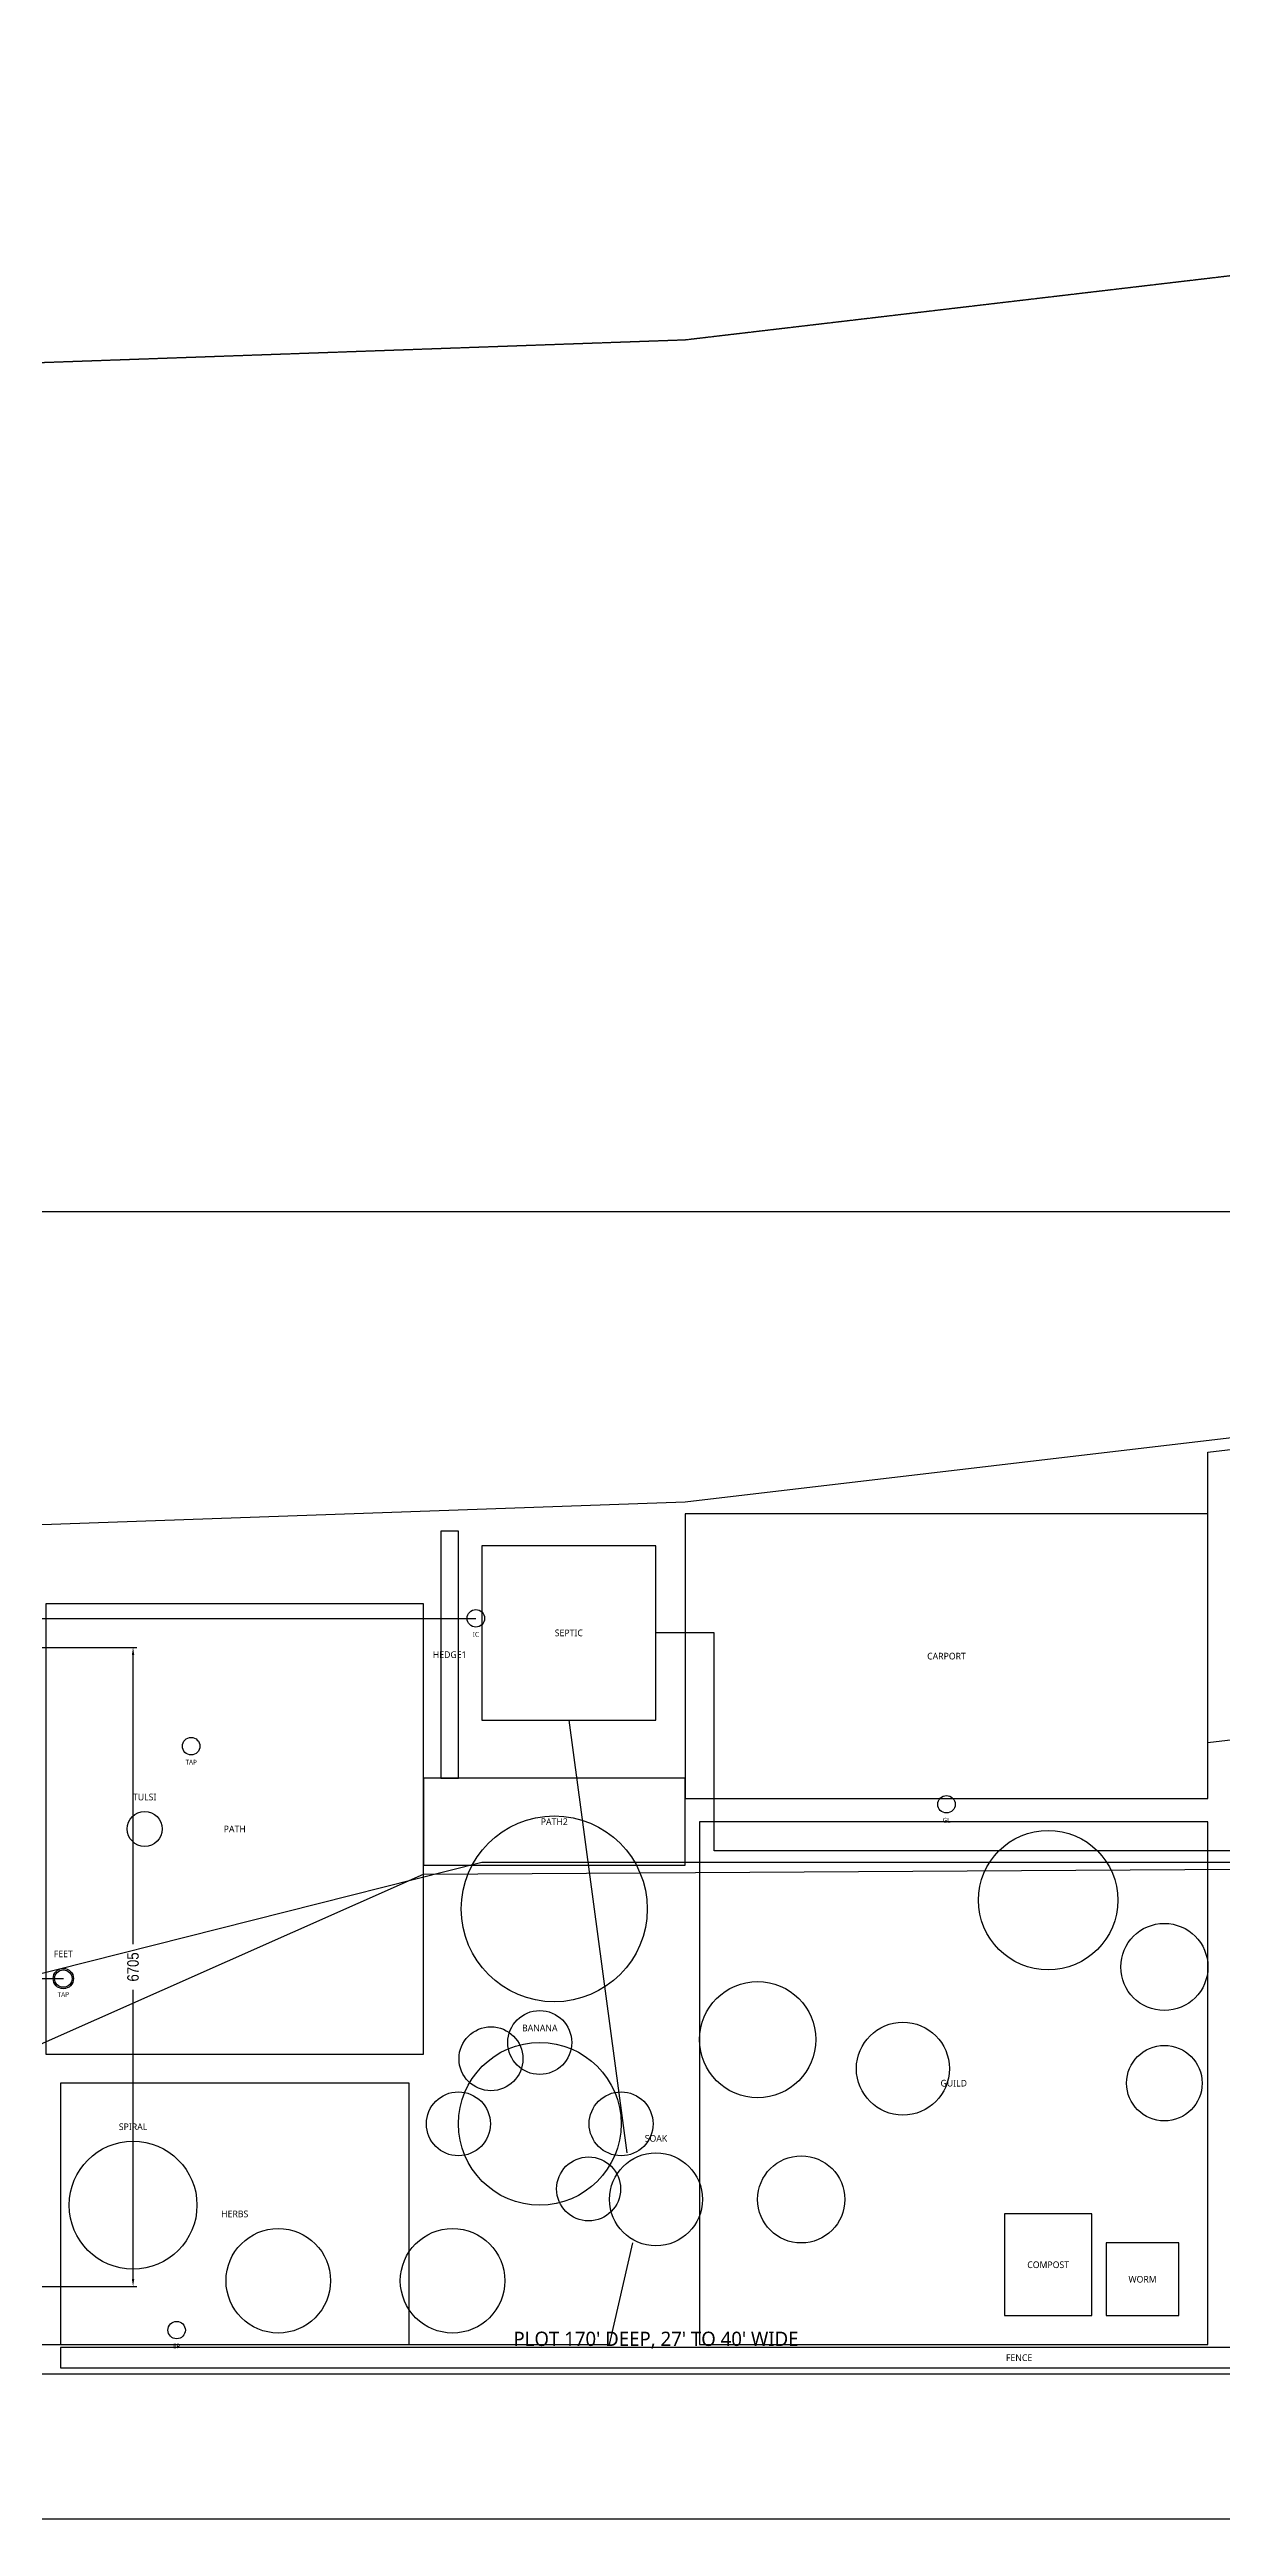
# Model space of a CAD drawing. Header units: millimetres. Extents: x 1402 to 55543, y -1603 to 24384.
# Drawn here: x 21069 to 33376, y -1603 to 24384 of the extents above; entities that cross this region are included whole.
import ezdxf
from ezdxf.enums import TextEntityAlignment as Align

# ---------------------------------------------------------------- set-up
doc = ezdxf.new("R2010")
doc.units = ezdxf.units.MM
doc.linetypes.add('DASHED', pattern=[1.524, 1.27, -0.254])
for name, color, linetype in [('A-ANNO-DIMS', 1, 'Continuous'), ('A-ANNO-TEXT', 7, 'Continuous'), ('A-SITE', 8, 'Continuous'), ('C-PROP', 1, 'Continuous'), ('C-PROP-SETB', 8, 'DASHED'), ('E-LITE', 2, 'Continuous'), ('E-POWR', 1, 'Continuous'), ('L-PLNT', 94, 'Continuous'), ('P-DOMW', 5, 'Continuous'), ('P-FIXT', 4, 'Continuous'), ('P-SANR', 34, 'Continuous'), ('P-SANR-GREY', 94, 'Continuous'), ('P-STRM', 140, 'Continuous')]:
    doc.layers.add(name, color=color, linetype=linetype)
doc.styles.add('OpenSans', font='OpenSans-Regular.ttf')
doc.styles.add('OpenSansCondensed-Light', font='OpenSansCondensed-Light.ttf')
doc.dimstyles.get("Standard").update_dxf_attribs({"dimtxt": 2.5, "dimasz": 2.5, "dimexe": 1.25, "dimexo": 0.625, "dimtad": 1, "dimcen": 2.5, "dimazin": 3, "dimtfac": 1, "dimtmove": 0, "dimatfit": 3})

# ---------------------------------------------------------------- blocks, each defined once
blk = doc.blocks.new('_CLOSEDFILLED')
at = {"color": 0, "linetype": 'BYBLOCK'}
blk.add_solid([(-1, 0.16), (0, 0), (-1, -0.16)], dxfattribs=at)
blk = doc.blocks.new('*D2')
for p, q in [((20461.6, 7620), (21985.6, 7620)), ((21945.6, 4507.2), (21945.6, 7540)), ((21945.6, 994.4), (21945.6, 4027.2)), ((20461.6, 914.4), (21985.6, 914.4))]:
    blk.add_line(p, q)
at = {"layer": 'Defpoints'}
for p in [(20421.6, 7620), (20421.6, 914.4), (21945.6, 914.4)]:
    blk.add_point(p, dxfattribs=at)
at = {"layer": 'A-ANNO-DIMS', "xscale": 80, "yscale": 80}
for p, rotation in [((21945.6, 7620), 90), ((21945.6, 914.4), 270)]:
    blk.add_blockref('_CLOSEDFILLED', p, dxfattribs=dict(at, rotation=rotation))
at = {"layer": 'A-ANNO-DIMS', "insert": (21945.6, 4267.2), "char_height": 120, "attachment_point": 5, "rotation": 90, "style": 'OpenSansCondensed-Light'}
blk.add_mtext('6705', dxfattribs=at)
blk = doc.blocks.new('*D15')
for p, q in [((20421.6, 874.4), (20421.6, -1564)), ((53644.8, 874.4), (53644.8, -1564)), ((20501.6, -1524), (36733.2, -1524)), ((37333.2, -1524), (53564.8, -1524))]:
    blk.add_line(p, q)
at = {"layer": 'Defpoints'}
for p in [(20421.6, 914.4), (53644.8, 914.4), (20421.6, -1524)]:
    blk.add_point(p, dxfattribs=at)
at = {"layer": 'A-ANNO-DIMS', "xscale": 80, "yscale": 80, "rotation": 180}
blk.add_blockref('_CLOSEDFILLED', (20421.6, -1524), dxfattribs=at)
at = {"layer": 'A-ANNO-DIMS', "xscale": 80, "yscale": 80}
blk.add_blockref('_CLOSEDFILLED', (53644.8, -1524), dxfattribs=at)
at = {"layer": 'A-ANNO-DIMS', "insert": (37033.2, -1524), "char_height": 120, "attachment_point": 5, "style": 'OpenSansCondensed-Light'}
blk.add_mtext('33225', dxfattribs=at)

msp = doc.modelspace()

# ---------------------------------------------------------------- linework, layer by layer
at = {"layer": 'A-SITE'}
for points in [[(33223.2, 9667.539), (36576, 10061.986), (42672, 10779.162), (48768, 11496.339), (53644.8, 12070.08), (53644.8, 9022.08), (48768, 8448.339), (42672, 7731.162), (36576, 7013.986), (33223.2, 6619.539)], [(25176.48, 6248.4), (25359.36, 6248.4), (25359.36, 8839.2), (25176.48, 8839.2)], [(27736.8, 6035.04), (33223.2, 6035.04), (33223.2, 9022.08), (27736.8, 9022.08)], [(25603.2, 6858), (27432, 6858), (27432, 8686.8), (25603.2, 8686.8)], [(21031.2, 3352.8), (24993.6, 3352.8), (24993.6, 8077.2), (21031.2, 8077.2)], [(24993.6, 5334), (27736.8, 5334), (27736.8, 6248.4), (24993.6, 6248.4)], [(27889.2, 304.8), (33223.2, 304.8), (33223.2, 5791.2), (27889.2, 5791.2)], [(21183.6, 304.8), (24841.2, 304.8), (24841.2, 3048), (21183.6, 3048)], [(31089.6, 609.6), (32004, 609.6), (32004, 1676.4), (31089.6, 1676.4)], [(32156.4, 609.6), (32918.4, 609.6), (32918.4, 1371.6), (32156.4, 1371.6)], [(21183.6, 60.96), (41300.4, 60.96), (41300.4, 274.32), (21183.6, 274.32)]]:
    msp.add_lwpolyline(points, close=True, dxfattribs=at)
for centre, radius in [((22067.52, 5715), 182.88), ((21214.08, 4145.28), 106.68), ((26212.8, 2621.28), 853.44), ((21945.6, 1767.84), 670.56), ((27432, 1828.8), 487.68)]:
    msp.add_circle(centre, radius, dxfattribs=at)
at = {"layer": 'C-PROP'}
msp.add_lwpolyline([(1828.8, 0), (53644.8, 0), (53644.8, 12192), (27736.8, 9144), (1828.8, 8229.6)], close=True, dxfattribs=at)
at = {"layer": 'C-PROP-SETB'}
msp.add_lwpolyline([(1828.8, 12192), (53644.8, 12192), (53644.8, 24384), (27736.8, 21336), (1828.8, 20421.6)], close=True, dxfattribs=at)
at = {"layer": 'E-LITE'}
msp.add_circle((30480, 5974.08), 91.44, dxfattribs=at)
at = {"layer": 'E-POWR'}
msp.add_circle((22402.8, 457.2), 91.44, dxfattribs=at)
at = {"layer": 'L-PLNT'}
for centre, radius in [((26365.2, 4876.8), 975.36), ((31546.8, 4968.24), 731.52), ((32766, 4267.2), 457.2), ((28498.8, 3505.2), 609.6), ((25700.736, 3304.032), 335.28), ((26212.8, 3474.72), 335.28), ((30022.8, 3200.4), 487.68), ((32766, 3048), 396.24), ((25359.36, 2621.28), 335.28), ((27066.24, 2621.28), 335.28), ((26724.864, 1938.528), 335.28), ((28956, 1828.8), 457.2), ((23469.6, 975.36), 548.64), ((25298.4, 975.36), 548.64)]:
    msp.add_circle(centre, radius, dxfattribs=at)
at = {"layer": 'P-DOMW'}
for points in [[(47853.6, 5943.6), (47853.6, 5364.48), (25603.2, 5364.48), (20787.36, 4145.28), (20787.36, 701.04), (12893.04, 701.04), (12893.04, 914.4)], [(20787.36, 4145.28), (21214.08, 4145.28)]]:
    msp.add_lwpolyline(points, dxfattribs=at)
at = {"layer": 'P-FIXT'}
for centre in [(25542.24, 7924.8), (22555.2, 6583.68), (21214.08, 4145.28)]:
    msp.add_circle(centre, 91.44, dxfattribs=at)
at = {"layer": 'P-SANR'}
for points in [[(10271.76, 2377.44), (10271.76, 548.64), (3840.48, 548.64), (3840.48, 7924.8), (25542.24, 7924.8)], [(47304.96, 3352.8), (47304.96, 5486.4), (28041.6, 5486.4), (28041.6, 7772.4), (27432, 7772.4)], [(26517.6, 6858), (27127.2, 2316.48)]]:
    msp.add_lwpolyline(points, dxfattribs=at)
at = {"layer": 'P-SANR-GREY'}
msp.add_lwpolyline([(17556.48, 1066.8), (17556.48, 304.8), (26944.32, 304.8), (27188.16, 1371.6)], dxfattribs=at)
at = {"layer": 'P-STRM'}
msp.add_lwpolyline([(3657.6, 121.92), (20878.8, 121.92), (20878.8, 3413.76), (24993.6, 5242.56), (44958, 5364.48), (45720, 6400.8)], dxfattribs=at)

# ---------------------------------------------------------------- texts
at = {"layer": 'A-ANNO-TEXT', "style": 'OpenSans'}
for s, height, p in [('SEPTIC', 70, (26517.6, 7772.4)), ('HEDGE1', 70, (25267.92, 7543.8)), ('CARPORT', 70, (30480, 7528.56)), ('TULSI', 70, (22067.52, 6050.28)), ('PATH', 70, (23012.4, 5715)), ('PATH2', 70, (26365.2, 5791.2)), ('FEET', 70, (21214.08, 4404.36)), ('BANANA', 70, (26212.8, 3627.12)), ('GUILD', 70, (30556.2, 3048)), ('SPIRAL', 70, (21945.6, 2590.8)), ('SOAK', 70, (27432, 2468.88)), ('HERBS', 70, (23012.4, 1676.4)), ('COMPOST', 70, (31546.8, 1143)), ('WORM', 70, (32537.4, 990.6)), ("PLOT 170' DEEP, 27' TO 40' WIDE", 150, (27432, 365.76)), ('FENCE', 70, (31242, 167.64))]:
    msp.add_text(s, height=height, dxfattribs=at).set_placement(p, align=Align.MIDDLE_CENTER)
at = {"layer": 'E-LITE', "style": 'OpenSans'}
msp.add_text('GL', height=50, dxfattribs=at).set_placement((30480, 5806.44), align=Align.MIDDLE_CENTER)
at = {"layer": 'E-POWR', "style": 'OpenSans'}
msp.add_text('EP', height=50, dxfattribs=at).set_placement((22402.8, 289.56), align=Align.MIDDLE_CENTER)
at = {"layer": 'P-FIXT', "style": 'OpenSans'}
for s, p in [('IC', (25542.24, 7757.16)), ('TAP', (22555.2, 6416.04)), ('TAP', (21214.08, 3977.64))]:
    msp.add_text(s, height=50, dxfattribs=at).set_placement(p, align=Align.MIDDLE_CENTER)

# ---------------------------------------------------------------- dimensions: what is measured, and where the dimension line sits
at = {"layer": 'A-ANNO-DIMS'}
dim = msp.add_linear_dim(base=(21945.6, 914.4), p1=(20421.6, 914.4), p2=(20421.6, 7620), angle=90, dimstyle='Standard', override={"dimtxt": 120, "dimasz": 80, "dimexe": 40, "dimexo": 40, "dimdec": 0, "dimrnd": 5}, dxfattribs=at)
dim.commit()
dim.dimension.update_dxf_attribs({"geometry": '*D2', "text_midpoint": (21945.6, 4267.2)})
dim = msp.add_linear_dim(base=(20421.6, -1524), p1=(20421.6, 914.4), p2=(53644.8, 914.4), dimstyle='Standard', override={"dimtxt": 120, "dimasz": 80, "dimexe": 40, "dimexo": 40, "dimdec": 0, "dimrnd": 5}, dxfattribs=at)
dim.commit()
dim.dimension.update_dxf_attribs({"geometry": '*D15', "text_midpoint": (37033.2, -1524)})

doc.saveas('drawing.dxf')
